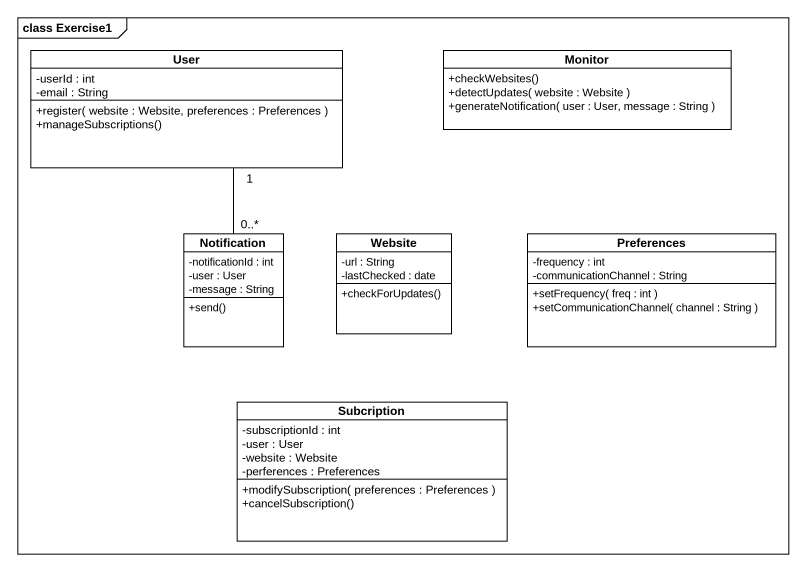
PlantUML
@startuml
mainframe class Exercise1
hide circle
hide empty members
skinparam classAttributeIconSize 0
class User {
  -userId : int
  -email : String
  +register( website : Website, preferences : Preferences )
  +manageSubscriptions()
}
class Monitor {
  +checkWebsites()
  +detectUpdates( website : Website )
  +generateNotification( user : User, message : String )
}
class Notification {
  -notificationId : int
  -user : User
  -message : String
  +send()
}
class Website {
  -url : String
  -lastChecked : date
  +checkForUpdates()
}
class Preferences {
  -frequency : int
  -communicationChannel : String
  +setFrequency( freq : int )
  +setCommunicationChannel( channel : String )
}
class Subcription {
  -subscriptionId : int
  -user : User
  -website : Website
  -perferences : Preferences
  +modifySubscription( preferences : Preferences )
  +cancelSubscription()
}
User "1" -- "0..*" Notification
@enduml
